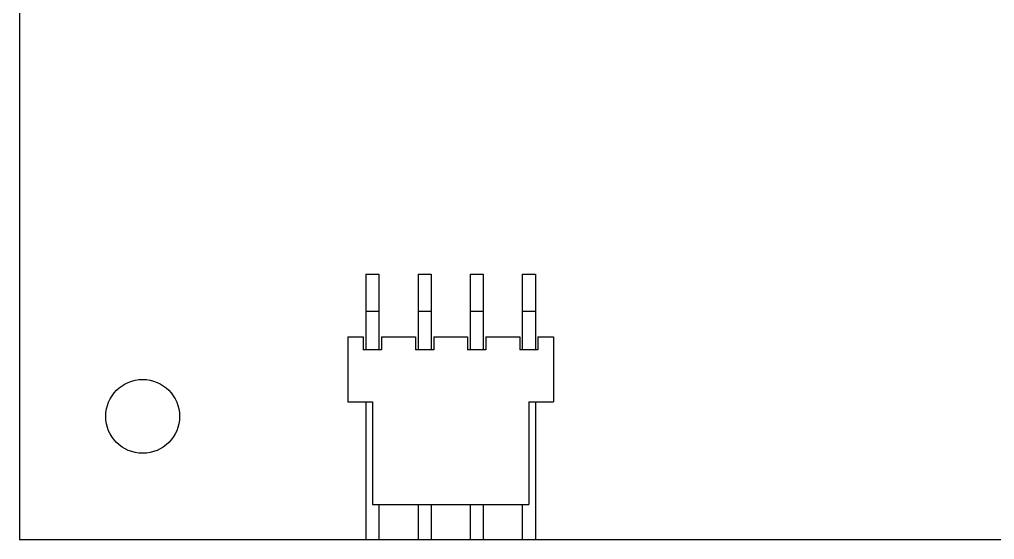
# Model space of a CAD drawing. Header units: millimetres. Extents: x 101 to 291, y 114 to 180.
# Drawn here: x 101.03 to 148.53, y 114.2 to 139.54 of the extents above; entities that cross this region are included whole.
import ezdxf

# ---------------------------------------------------------------- set-up
doc = ezdxf.new("R2010")
doc.units = ezdxf.units.MM

msp = doc.modelspace()

# ---------------------------------------------------------------- linework, layer by layer
at = {"color": 7, "linetype": 'Continuous', "lineweight": 25}
for p, q in [((101.034, 174.2), (101.034, 114.2)), ((117.91, 127.128), (117.91, 125.325)), ((117.91, 127.128), (118.545, 127.128)), ((118.545, 127.128), (118.545, 125.325)), ((120.45, 127.128), (120.45, 125.325)), ((120.45, 127.128), (121.085, 127.128)), ((121.085, 127.128), (121.085, 125.325)), ((122.99, 127.128), (122.99, 125.325)), ((122.99, 127.128), (123.625, 127.128)), ((123.625, 127.128), (123.625, 125.325)), ((125.53, 127.128), (125.53, 125.325)), ((125.53, 127.128), (126.165, 127.128)), ((126.165, 127.128), (126.165, 125.325)), ((117.91, 125.325), (118.545, 125.325)), ((117.91, 125.325), (117.91, 123.445)), ((118.545, 125.325), (118.545, 123.445)), ((120.45, 125.325), (121.085, 125.325)), ((120.45, 125.325), (120.45, 123.445)), ((121.085, 125.325), (121.085, 123.445)), ((122.99, 125.325), (122.99, 123.445)), ((122.99, 125.325), (123.625, 125.325)), ((123.625, 125.325), (123.625, 123.445)), ((125.53, 125.325), (126.165, 125.325)), ((125.53, 125.325), (125.53, 123.445)), ((126.165, 125.325), (126.165, 123.445)), ((117.034, 124.08), (117.783, 124.08)), ((117.034, 124.08), (117.034, 120.905)), ((117.783, 124.08), (117.783, 123.445)), ((118.672, 124.08), (118.672, 123.445)), ((118.672, 124.08), (120.323, 124.08)), ((120.323, 124.08), (120.323, 123.445)), ((121.212, 124.08), (122.863, 124.08)), ((121.212, 124.08), (121.212, 123.445)), ((122.863, 124.08), (122.863, 123.445)), ((123.752, 124.08), (125.403, 124.08)), ((123.752, 124.08), (123.752, 123.445)), ((125.403, 124.08), (125.403, 123.445)), ((126.292, 124.08), (126.292, 123.445)), ((126.292, 124.08), (127.041, 124.08)), ((127.041, 124.08), (127.041, 120.905)), ((118.672, 123.445), (117.783, 123.445)), ((121.212, 123.445), (120.323, 123.445)), ((123.752, 123.445), (122.863, 123.445)), ((126.292, 123.445), (125.403, 123.445)), ((117.034, 120.905), (118.227, 120.905)), ((117.91, 120.905), (117.91, 114.2)), ((118.227, 120.905), (118.227, 115.902)), ((125.847, 120.905), (125.847, 115.902)), ((125.847, 120.905), (127.041, 120.905)), ((126.165, 120.905), (126.165, 114.2)), ((118.227, 115.902), (125.847, 115.902)), ((118.545, 115.902), (118.545, 114.2)), ((120.45, 115.902), (120.45, 114.2)), ((121.085, 115.902), (121.085, 114.2)), ((122.99, 115.902), (122.99, 114.2)), ((123.625, 115.902), (123.625, 114.2)), ((125.53, 115.902), (125.53, 114.2)), ((101.034, 114.2), (117.91, 114.2)), ((117.91, 114.2), (118.545, 114.2)), ((118.545, 114.2), (120.45, 114.2)), ((120.45, 114.2), (121.085, 114.2)), ((121.085, 114.2), (122.99, 114.2)), ((122.99, 114.2), (123.625, 114.2)), ((123.625, 114.2), (125.53, 114.2)), ((125.53, 114.2), (126.165, 114.2)), ((126.165, 114.2), (242.534, 114.2))]:
    msp.add_line(p, q, dxfattribs=at)
msp.add_circle((107.034, 120.2), 1.8, dxfattribs=at)

doc.saveas('drawing.dxf')
